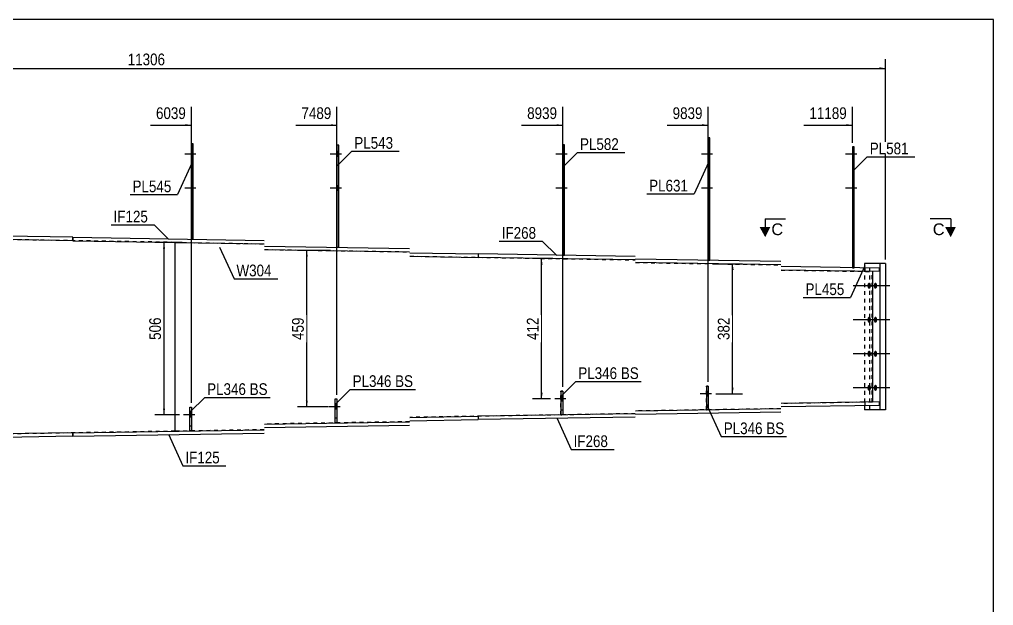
# Model space of a CAD drawing. Header units: millimetres. Extents: x -276 to 137, y -175 to 112.
# Drawn here: x -101.4 to 136.9, y -31.1 to 112.4 of the extents above; entities that cross this region are included whole.
import ezdxf

# ---------------------------------------------------------------- set-up
doc = ezdxf.new("R2010")
doc.units = ezdxf.units.MM
doc.linetypes.add('DXK_LINE_DOT1', pattern=[1.8814, 0.9407, -0.9407])
doc.linetypes.add('DXK_LINE_DOT2', pattern=[3.9198, 1.9599, -1.9599])
doc.styles.add('Arial', font='ARIAL.TTF', dxfattribs={"height": 0.2})
doc.styles.add('Arial Narrow', font='ARIALN.TTF', dxfattribs={"height": 0.2})

# ---------------------------------------------------------------- blocks, each defined once
blk = doc.blocks.new('Unknown-622170523-1210')
at = {"color": 5, "linetype": 'Continuous'}
for p, q in [((136.94, 112.43), (-273.06, 112.43)), ((136.94, -174.57), (136.94, 112.43))]:
    blk.add_line(p, q, dxfattribs=at)
blk = doc.blocks.new('Part-622170523-9415 - 1453')
at = {"color": 2, "linetype": 'Continuous'}
for p, q in [((-5.88, 15), (10.79, 15.28)), ((-5.88, 14.17), (10.8, 14.44)), ((10.79, 15.28), (10.8, 14.44)), ((-88.38, 11.2), (-41.58, 11.97)), ((-41.48, 13.36), (-5.98, 13.93)), ((-41.48, 12.52), (-5.98, 13.1)), ((-88.38, 11.2), (-88.37, 10.37)), ((-88.37, 10.37), (-41.58, 11.13))]:
    blk.add_line(p, q, dxfattribs=at)
blk = doc.blocks.new('Part-622170523-15029 - 1453')
at = {"color": 7, "linetype": 'DXK_LINE_DOT1'}
for p, q in [((-24.15, 13.67), (-24.15, 19.5)), ((-24.15, 19.5), (-23.73, 19.5)), ((-23.73, 19.5), (-23.73, 13.67)), ((-24.15, 14.92), (-23.73, 14.92)), ((-23.73, 13.67), (-24.15, 13.67))]:
    blk.add_line(p, q, dxfattribs=at)
blk = doc.blocks.new('Part-622170523-9414 - 1453')
at = {"color": 2, "linetype": 'Continuous'}
for p, q in [((-105.15, 10), (-140.65, 9.42)), ((-88.38, 11.2), (-105.05, 10.93)), ((-88.37, 10.37), (-105.05, 10.1)), ((-88.37, 10.37), (-88.38, 11.2)), ((-140.75, 8.03), (-176.25, 7.45)), ((-140.75, 7.2), (-176.25, 6.62)), ((-105.15, 9.16), (-140.65, 8.59)), ((-176.35, 6.06), (-211.85, 5.48)), ((-176.35, 5.23), (-211.85, 4.65)), ((-211.95, 4.09), (-249.58, 3.48)), ((-249.58, 3.48), (-249.57, 2.65)), ((-211.95, 3.26), (-249.57, 2.65))]:
    blk.add_line(p, q, dxfattribs=at)
blk = doc.blocks.new('Part-622170523-15023 - 1453')
at = {"color": 7, "linetype": 'DXK_LINE_DOT1'}
for p, q in [((31.09, 15.61), (31.09, 21.44)), ((31.09, 21.44), (31.51, 21.44)), ((31.51, 21.44), (31.51, 15.61)), ((31.09, 16.86), (31.51, 16.86)), ((31.51, 15.61), (31.09, 15.61))]:
    blk.add_line(p, q, dxfattribs=at)
blk = doc.blocks.new('Part-622170523-9413 - 1453')
at = {"color": 2, "linetype": 'Continuous'}
for p, q in [((-63.38, 57.85), (-63.38, 11.61)), ((107.32, 50.71), (107.32, 18.75))]:
    blk.add_line(p, q, dxfattribs=at)
at = {"color": 7, "linetype": 'DXK_LINE_DOT1'}
for p, q in [((-63.38, 57.85), (-41.58, 57.49)), ((-41.48, 56.1), (-5.98, 55.53)), ((-5.88, 54.46), (49.26, 53.56)), ((49.36, 52.91), (84.86, 52.34)), ((84.96, 51.08), (107.25, 50.71)), ((107.25, 18.75), (107.25, 50.71)), ((107.25, 50.71), (107.32, 50.71)), ((84.86, 17.12), (49.36, 16.55)), ((107.25, 18.75), (84.96, 18.38)), ((107.32, 18.75), (107.25, 18.75)), ((49.26, 15.9), (-5.88, 15)), ((-41.58, 11.97), (-63.38, 11.61)), ((-5.98, 13.93), (-41.48, 13.36))]:
    blk.add_line(p, q, dxfattribs=at)
blk = doc.blocks.new('Part-622170523-15060 - 1453')
at = {"color": 7, "linetype": 'DXK_LINE_DOT1'}
for p, q in [((-59.75, 11.7), (-59.75, 17.53)), ((-59.75, 17.53), (-59.33, 17.53)), ((-59.33, 17.53), (-59.33, 11.7)), ((-59.75, 12.95), (-59.33, 12.95)), ((-59.33, 11.7), (-59.75, 11.7))]:
    blk.add_line(p, q, dxfattribs=at)
blk = doc.blocks.new('Part-622170523-9418 - 1453')
at = {"color": 2, "linetype": 'Continuous'}
for p, q in [((84.86, 17.12), (49.36, 16.55)), ((109.05, 18.78), (84.96, 18.38)), ((109.05, 17.94), (84.96, 17.55)), ((109.05, 17.94), (109.05, 18.78)), ((49.26, 15.9), (10.79, 15.28)), ((10.79, 15.28), (10.8, 14.44)), ((49.26, 15.07), (10.8, 14.44)), ((84.86, 16.29), (49.36, 15.71))]:
    blk.add_line(p, q, dxfattribs=at)
at = {"color": 7, "linetype": 'DXK_LINE_DOT1'}
blk.add_line((105.52, 17.88), (105.52, 18.72), dxfattribs=at)
blk = doc.blocks.new('Part-622170523-15059 - 1453')
at = {"color": 2, "linetype": 'Continuous'}
for p, q in [((-58.91, 81.96), (-59.33, 81.96)), ((-59.33, 81.96), (-59.33, 58.62)), ((-58.91, 58.62), (-58.91, 81.96)), ((-59.33, 58.62), (-58.91, 58.62))]:
    blk.add_line(p, q, dxfattribs=at)
blk = doc.blocks.new('Part-622170523-9482 - 1453')
at = {"color": 7, "linetype": 'DXK_LINE_DOT1'}
for p, q in [((-211.95, 65.37), (-249.58, 65.98)), ((-249.58, 65.98), (-249.58, 3.48)), ((-176.35, 63.4), (-211.85, 63.98)), ((-140.75, 61.43), (-176.25, 62.01)), ((-105.15, 59.46), (-140.65, 60.04)), ((-63.38, 57.85), (-105.05, 58.53)), ((-105.15, 10), (-140.65, 9.42)), ((-63.38, 11.61), (-105.05, 10.93)), ((-140.75, 8.03), (-176.25, 7.45)), ((-176.35, 6.06), (-211.85, 5.48)), ((-211.95, 4.09), (-249.58, 3.48))]:
    blk.add_line(p, q, dxfattribs=at)
at = {"color": 2, "linetype": 'Continuous'}
blk.add_line((-63.38, 57.85), (-63.38, 11.61), dxfattribs=at)
blk = doc.blocks.new('Bolt-622170523-22265 - 1453')
at = {"color": 3, "linetype": 'DXK_LINE_DOT2'}
for p, q in [((67.9, 20.75), (65.15, 20.75)), ((67.11, 21.33), (66.69, 21.33)), ((67.11, 20.16), (66.69, 20.16))]:
    blk.add_line(p, q, dxfattribs=at)
blk = doc.blocks.new('Part-622170523-9461 - 1453')
at = {"color": 2, "linetype": 'Continuous'}
for p, q in [((102.83, 81.22), (102.41, 81.22)), ((102.41, 81.22), (102.41, 51.63)), ((102.83, 51.63), (102.83, 81.22)), ((102.41, 51.63), (102.83, 51.63))]:
    blk.add_line(p, q, dxfattribs=at)
blk = doc.blocks.new('Part-622170523-9468 - 1453')
at = {"color": 2, "linetype": 'Continuous'}
for p, q in [((31.92, 81.77), (31.51, 81.77)), ((31.51, 81.77), (31.51, 54.69)), ((31.92, 54.69), (31.92, 81.77)), ((31.51, 54.69), (31.92, 54.69))]:
    blk.add_line(p, q, dxfattribs=at)
blk = doc.blocks.new('Part-622170523-9475 - 1453')
at = {"color": 2, "linetype": 'Continuous'}
for p, q in [((-23.31, 81.66), (-23.73, 81.66)), ((-23.73, 81.66), (-23.73, 56.66)), ((-23.31, 56.66), (-23.31, 81.66)), ((-23.73, 56.66), (-23.31, 56.66))]:
    blk.add_line(p, q, dxfattribs=at)
blk = doc.blocks.new('Part-622170523-15032 - 1453')
at = {"color": 2, "linetype": 'Continuous'}
for p, q in [((-24.15, 13.67), (-24.15, 19.5)), ((-24.15, 19.5), (-23.73, 19.5)), ((-23.73, 19.5), (-23.73, 13.67)), ((-23.73, 13.67), (-24.15, 13.67))]:
    blk.add_line(p, q, dxfattribs=at)
blk = doc.blocks.new('Bolt-622170523-9524 - 1453')
at = {"linetype": 'Continuous'}
for points in [[(102.83, 78.9), (102.83, 80.06), (102.41, 80.06), (102.41, 78.9)], [(102.83, 78.9), (102.83, 80.06), (102.41, 80.06), (102.41, 78.9)], [(102.83, 70.56), (102.83, 71.73), (102.41, 71.73), (102.41, 70.56)], [(102.83, 70.56), (102.83, 71.73), (102.41, 71.73), (102.41, 70.56)]]:
    blk.add_hatch(color=3, dxfattribs=at).paths.add_polyline_path(points)
at = {"color": 3, "linetype": 'Continuous'}
for p, q in [((103.5, 79.48), (100.75, 79.48)), ((103.5, 79.48), (100.75, 79.48)), ((102.83, 80.06), (102.41, 80.06)), ((102.83, 80.06), (102.41, 80.06)), ((102.83, 78.9), (102.41, 78.9)), ((102.83, 78.9), (102.41, 78.9)), ((102.83, 71.73), (102.41, 71.73)), ((102.83, 71.73), (102.41, 71.73)), ((103.5, 71.15), (100.75, 71.15)), ((103.5, 71.15), (100.75, 71.15)), ((102.83, 70.56), (102.41, 70.56)), ((102.83, 70.56), (102.41, 70.56))]:
    blk.add_line(p, q, dxfattribs=at)
blk = doc.blocks.new('Bolt-622170523-15068 - 1453')
at = {"linetype": 'Continuous'}
for points in [[(-23.31, 78.9), (-23.31, 80.06), (-23.73, 80.06), (-23.73, 78.9)], [(-23.31, 78.9), (-23.31, 80.06), (-23.73, 80.06), (-23.73, 78.9)], [(-23.31, 70.56), (-23.31, 71.73), (-23.73, 71.73), (-23.73, 70.56)], [(-23.31, 70.56), (-23.31, 71.73), (-23.73, 71.73), (-23.73, 70.56)]]:
    blk.add_hatch(color=3, dxfattribs=at).paths.add_polyline_path(points)
at = {"color": 3, "linetype": 'Continuous'}
for p, q in [((-22.65, 79.48), (-25.4, 79.48)), ((-22.65, 79.48), (-25.4, 79.48)), ((-23.31, 80.06), (-23.73, 80.06)), ((-23.31, 80.06), (-23.73, 80.06)), ((-23.31, 78.9), (-23.73, 78.9)), ((-23.31, 78.9), (-23.73, 78.9)), ((-23.31, 71.73), (-23.73, 71.73)), ((-23.31, 71.73), (-23.73, 71.73)), ((-22.65, 71.15), (-25.4, 71.15)), ((-22.65, 71.15), (-25.4, 71.15)), ((-23.31, 70.56), (-23.73, 70.56)), ((-23.31, 70.56), (-23.73, 70.56))]:
    blk.add_line(p, q, dxfattribs=at)
blk = doc.blocks.new('Bolt-622170523-15075 - 1453')
at = {"color": 3, "linetype": 'DXK_LINE_DOT2'}
for p, q in [((32.3, 19.53), (29.55, 19.53)), ((31.51, 20.11), (31.09, 20.11)), ((31.51, 18.94), (31.09, 18.94))]:
    blk.add_line(p, q, dxfattribs=at)
blk = doc.blocks.new('Bolt-622170523-15078 - 1453')
at = {"linetype": 'Continuous'}
blk.add_hatch(color=3, dxfattribs=at).paths.add_polyline_path([(31.51, 18.94), (31.51, 20.11), (31.09, 20.11), (31.09, 18.94)])
at = {"color": 3, "linetype": 'Continuous'}
for p, q in [((32.3, 19.53), (29.55, 19.53)), ((31.51, 20.11), (31.09, 20.11)), ((31.51, 18.94), (31.09, 18.94))]:
    blk.add_line(p, q, dxfattribs=at)
blk = doc.blocks.new('Part-622170523-15014 - 1453')
at = {"color": 2, "linetype": 'Continuous'}
for p, q in [((-249.57, 66.81), (-249.58, 65.98)), ((-211.95, 66.2), (-249.57, 66.81)), ((-211.95, 65.37), (-249.58, 65.98)), ((-176.35, 64.23), (-211.85, 64.81)), ((-176.35, 63.4), (-211.85, 63.98)), ((-140.75, 62.26), (-176.25, 62.84)), ((-140.75, 61.43), (-176.25, 62.01)), ((-105.15, 60.3), (-140.65, 60.87)), ((-105.15, 59.46), (-140.65, 60.04)), ((-88.37, 59.09), (-105.05, 59.36)), ((-88.38, 58.26), (-105.05, 58.53)), ((-88.38, 58.26), (-88.37, 59.09))]:
    blk.add_line(p, q, dxfattribs=at)
blk = doc.blocks.new('Part-622170523-15015 - 1453')
at = {"color": 2, "linetype": 'Continuous'}
for p, q in [((-88.37, 59.09), (-88.38, 58.26)), ((-88.38, 58.26), (-41.58, 57.49)), ((-88.37, 59.09), (-41.58, 58.33)), ((-41.48, 56.94), (-5.98, 56.36)), ((-41.48, 56.1), (-5.98, 55.53)), ((-5.88, 55.29), (10.8, 55.02)), ((10.8, 55.02), (10.79, 54.18)), ((-5.88, 54.46), (10.79, 54.18))]:
    blk.add_line(p, q, dxfattribs=at)
blk = doc.blocks.new('Part-622170523-15016 - 1453')
at = {"color": 2, "linetype": 'Continuous'}
for p, q in [((10.8, 55.02), (10.79, 54.18)), ((49.26, 54.39), (10.8, 55.02)), ((49.26, 53.56), (10.79, 54.18)), ((84.86, 53.17), (49.36, 53.75)), ((84.86, 52.34), (49.36, 52.91)), ((109.05, 51.52), (84.96, 51.91)), ((109.05, 50.68), (84.96, 51.08)), ((109.05, 50.68), (109.05, 51.52))]:
    blk.add_line(p, q, dxfattribs=at)
at = {"color": 7, "linetype": 'DXK_LINE_DOT1'}
blk.add_line((105.52, 50.74), (105.52, 51.57), dxfattribs=at)
blk = doc.blocks.new('Part-622170523-15026 - 1453')
at = {"color": 2, "linetype": 'Continuous'}
for p, q in [((31.09, 21.44), (31.09, 15.61)), ((31.51, 21.44), (31.09, 21.44)), ((31.51, 21.44), (31.51, 15.61)), ((31.09, 15.61), (31.29, 15.61))]:
    blk.add_line(p, q, dxfattribs=at)
at = {"color": 7, "linetype": 'DXK_LINE_DOT1'}
blk.add_line((31.51, 15.61), (31.51, 15.61), dxfattribs=at)
blk = doc.blocks.new('Bolt-622170523-15112 - 1453')
at = {"color": 3, "linetype": 'DXK_LINE_DOT2'}
for p, q in [((-58.54, 15.61), (-61.29, 15.61)), ((-59.33, 16.2), (-59.75, 16.2)), ((-59.33, 15.03), (-59.75, 15.03))]:
    blk.add_line(p, q, dxfattribs=at)
blk = doc.blocks.new('Part-622170523-15063 - 1453')
at = {"color": 2, "linetype": 'Continuous'}
for p, q in [((-59.75, 11.7), (-59.75, 17.53)), ((-59.75, 17.53), (-59.33, 17.53)), ((-59.33, 17.53), (-59.33, 11.7)), ((-59.33, 11.7), (-59.75, 11.7))]:
    blk.add_line(p, q, dxfattribs=at)
blk = doc.blocks.new('Bolt-622170523-15081 - 1453')
at = {"color": 3, "linetype": 'DXK_LINE_DOT2'}
for p, q in [((-22.94, 17.58), (-25.69, 17.58)), ((-23.73, 18.17), (-24.15, 18.17)), ((-23.73, 17), (-24.15, 17))]:
    blk.add_line(p, q, dxfattribs=at)
blk = doc.blocks.new('Bolt-622170523-15084 - 1453')
at = {"linetype": 'Continuous'}
blk.add_hatch(color=3, dxfattribs=at).paths.add_polyline_path([(-23.73, 17), (-23.73, 18.17), (-24.15, 18.17), (-24.15, 17)])
at = {"color": 3, "linetype": 'Continuous'}
for p, q in [((-22.94, 17.58), (-25.69, 17.58)), ((-23.73, 18.17), (-24.15, 18.17)), ((-23.73, 17), (-24.15, 17))]:
    blk.add_line(p, q, dxfattribs=at)
blk = doc.blocks.new('Bolt-622170523-15115 - 1453')
at = {"linetype": 'Continuous'}
blk.add_hatch(color=3, dxfattribs=at).paths.add_polyline_path([(-59.33, 15.03), (-59.33, 16.2), (-59.75, 16.2), (-59.75, 15.03)])
at = {"color": 3, "linetype": 'Continuous'}
for p, q in [((-58.54, 15.61), (-61.29, 15.61)), ((-59.33, 16.2), (-59.75, 16.2)), ((-59.33, 15.03), (-59.75, 15.03))]:
    blk.add_line(p, q, dxfattribs=at)
blk = doc.blocks.new('Part-622170523-17825 - 1453')
at = {"color": 2, "linetype": 'Continuous'}
for p, q in [((110.52, 52.65), (105.36, 52.65)), ((105.36, 52.65), (105.36, 51.58)), ((109.21, 16.81), (109.21, 52.65)), ((110.52, 52.65), (110.52, 16.81)), ((105.36, 17.88), (105.36, 16.81)), ((110.52, 16.81), (105.36, 16.81))]:
    blk.add_line(p, q, dxfattribs=at)
at = {"color": 7, "linetype": 'DXK_LINE_DOT1'}
for p, q in [((106.67, 16.81), (106.67, 52.65)), ((105.36, 51.58), (105.36, 17.88))]:
    blk.add_line(p, q, dxfattribs=at)
blk = doc.blocks.new('Bolt-622170523-17826 - 1453')
at = {"linetype": 'Continuous'}
for points in [[(31.92, 78.9), (31.92, 80.06), (31.51, 80.06), (31.51, 78.9)], [(31.92, 78.9), (31.92, 80.06), (31.51, 80.06), (31.51, 78.9)], [(31.92, 70.56), (31.92, 71.73), (31.51, 71.73), (31.51, 70.56)], [(31.92, 70.56), (31.92, 71.73), (31.51, 71.73), (31.51, 70.56)]]:
    blk.add_hatch(color=3, dxfattribs=at).paths.add_polyline_path(points)
at = {"color": 3, "linetype": 'Continuous'}
for p, q in [((32.59, 79.48), (29.84, 79.48)), ((32.59, 79.48), (29.84, 79.48)), ((31.92, 80.06), (31.51, 80.06)), ((31.92, 80.06), (31.51, 80.06)), ((31.92, 78.9), (31.51, 78.9)), ((31.92, 78.9), (31.51, 78.9)), ((31.92, 71.73), (31.51, 71.73)), ((31.92, 71.73), (31.51, 71.73)), ((32.59, 71.15), (29.84, 71.15)), ((32.59, 71.15), (29.84, 71.15)), ((31.92, 70.56), (31.51, 70.56)), ((31.92, 70.56), (31.51, 70.56))]:
    blk.add_line(p, q, dxfattribs=at)
blk = doc.blocks.new('Bolt-622170523-17827 - 1453')
at = {"linetype": 'Continuous'}
for points in [[(-58.91, 78.9), (-58.91, 80.06), (-59.33, 80.06), (-59.33, 78.9)], [(-58.91, 78.9), (-58.91, 80.06), (-59.33, 80.06), (-59.33, 78.9)], [(-58.91, 70.56), (-58.91, 71.73), (-59.33, 71.73), (-59.33, 70.56)], [(-58.91, 70.56), (-58.91, 71.73), (-59.33, 71.73), (-59.33, 70.56)]]:
    blk.add_hatch(color=3, dxfattribs=at).paths.add_polyline_path(points)
at = {"color": 3, "linetype": 'Continuous'}
for p, q in [((-58.25, 79.48), (-61, 79.48)), ((-58.25, 79.48), (-61, 79.48)), ((-58.91, 80.06), (-59.33, 80.06)), ((-58.91, 80.06), (-59.33, 80.06)), ((-58.91, 78.9), (-59.33, 78.9)), ((-58.91, 78.9), (-59.33, 78.9)), ((-58.91, 71.73), (-59.33, 71.73)), ((-58.91, 71.73), (-59.33, 71.73)), ((-58.25, 71.15), (-61, 71.15)), ((-58.25, 71.15), (-61, 71.15)), ((-58.91, 70.56), (-59.33, 70.56)), ((-58.91, 70.56), (-59.33, 70.56))]:
    blk.add_line(p, q, dxfattribs=at)
blk = doc.blocks.new('Bolt-622170523-17828 - 1453')
at = {"linetype": 'Continuous'}
for points in [[(106.95, 47.23), (106.94, 47.07), (106.91, 46.92), (106.87, 46.79), (106.81, 46.67), (106.73, 46.58), (106.65, 46.52), (106.56, 46.48), (106.47, 46.48), (106.38, 46.52), (106.3, 46.58), (106.22, 46.67), (106.16, 46.79), (106.12, 46.92), (106.09, 47.07), (106.08, 47.23), (106.09, 47.39), (106.12, 47.53), (106.16, 47.67), (106.22, 47.79), (106.3, 47.88), (106.38, 47.94), (106.47, 47.98), (106.56, 47.98), (106.65, 47.94), (106.73, 47.88), (106.81, 47.79), (106.87, 47.67), (106.91, 47.53), (106.94, 47.39)], [(108.47, 47.23), (108.46, 47.07), (108.43, 46.92), (108.39, 46.79), (108.33, 46.67), (108.26, 46.58), (108.18, 46.52), (108.1, 46.48), (108.01, 46.48), (107.93, 46.52), (107.85, 46.58), (107.78, 46.67), (107.72, 46.79), (107.67, 46.92), (107.65, 47.07), (107.64, 47.23), (107.65, 47.39), (107.67, 47.53), (107.72, 47.67), (107.78, 47.79), (107.85, 47.88), (107.93, 47.94), (108.01, 47.98), (108.1, 47.98), (108.18, 47.94), (108.26, 47.88), (108.33, 47.79), (108.39, 47.67), (108.43, 47.53), (108.46, 47.39)], [(106.95, 38.9), (106.94, 38.74), (106.91, 38.59), (106.87, 38.46), (106.81, 38.34), (106.73, 38.25), (106.65, 38.18), (106.56, 38.15), (106.47, 38.15), (106.38, 38.18), (106.3, 38.25), (106.22, 38.34), (106.16, 38.46), (106.12, 38.59), (106.09, 38.74), (106.08, 38.9), (106.09, 39.05), (106.12, 39.2), (106.16, 39.34), (106.22, 39.45), (106.3, 39.55), (106.38, 39.61), (106.47, 39.64), (106.56, 39.64), (106.65, 39.61), (106.73, 39.55), (106.81, 39.45), (106.87, 39.34), (106.91, 39.2), (106.94, 39.05)], [(108.47, 38.9), (108.46, 38.74), (108.43, 38.59), (108.39, 38.46), (108.33, 38.34), (108.26, 38.25), (108.18, 38.18), (108.1, 38.15), (108.01, 38.15), (107.93, 38.18), (107.85, 38.25), (107.78, 38.34), (107.72, 38.46), (107.67, 38.59), (107.65, 38.74), (107.64, 38.9), (107.65, 39.05), (107.67, 39.2), (107.72, 39.34), (107.78, 39.45), (107.85, 39.55), (107.93, 39.61), (108.01, 39.64), (108.1, 39.64), (108.18, 39.61), (108.26, 39.55), (108.33, 39.45), (108.39, 39.34), (108.43, 39.2), (108.46, 39.05)], [(106.95, 30.56), (106.94, 30.41), (106.91, 30.26), (106.87, 30.12), (106.81, 30.01), (106.73, 29.91), (106.65, 29.85), (106.56, 29.82), (106.47, 29.82), (106.38, 29.85), (106.3, 29.91), (106.22, 30.01), (106.16, 30.12), (106.12, 30.26), (106.09, 30.41), (106.08, 30.56), (106.09, 30.72), (106.12, 30.87), (106.16, 31), (106.22, 31.12), (106.3, 31.21), (106.38, 31.28), (106.47, 31.31), (106.56, 31.31), (106.65, 31.28), (106.73, 31.21), (106.81, 31.12), (106.87, 31), (106.91, 30.87), (106.94, 30.72)], [(108.47, 30.56), (108.46, 30.41), (108.43, 30.26), (108.39, 30.12), (108.33, 30.01), (108.26, 29.91), (108.18, 29.85), (108.1, 29.82), (108.01, 29.82), (107.93, 29.85), (107.85, 29.91), (107.78, 30.01), (107.72, 30.12), (107.67, 30.26), (107.65, 30.41), (107.64, 30.56), (107.65, 30.72), (107.67, 30.87), (107.72, 31), (107.78, 31.12), (107.85, 31.21), (107.93, 31.28), (108.01, 31.31), (108.1, 31.31), (108.18, 31.28), (108.26, 31.21), (108.33, 31.12), (108.39, 31), (108.43, 30.87), (108.46, 30.72)], [(106.95, 22.23), (106.94, 22.07), (106.91, 21.92), (106.87, 21.79), (106.81, 21.67), (106.73, 21.58), (106.65, 21.52), (106.56, 21.48), (106.47, 21.48), (106.38, 21.52), (106.3, 21.58), (106.22, 21.67), (106.16, 21.79), (106.12, 21.92), (106.09, 22.07), (106.08, 22.23), (106.09, 22.39), (106.12, 22.53), (106.16, 22.67), (106.22, 22.79), (106.3, 22.88), (106.38, 22.94), (106.47, 22.98), (106.56, 22.98), (106.65, 22.94), (106.73, 22.88), (106.81, 22.79), (106.87, 22.67), (106.91, 22.53), (106.94, 22.39)], [(108.47, 22.23), (108.46, 22.07), (108.43, 21.92), (108.39, 21.79), (108.33, 21.67), (108.26, 21.58), (108.18, 21.52), (108.1, 21.48), (108.01, 21.48), (107.93, 21.52), (107.85, 21.58), (107.78, 21.67), (107.72, 21.79), (107.67, 21.92), (107.65, 22.07), (107.64, 22.23), (107.65, 22.39), (107.67, 22.53), (107.72, 22.67), (107.78, 22.79), (107.85, 22.88), (107.93, 22.94), (108.01, 22.98), (108.1, 22.98), (108.18, 22.94), (108.26, 22.88), (108.33, 22.79), (108.39, 22.67), (108.43, 22.53), (108.46, 22.39)]]:
    blk.add_hatch(color=3, dxfattribs=at).paths.add_polyline_path(points)
at = {"color": 3, "linetype": 'Continuous'}
for p, q in [((110.02, 47.23), (102.58, 47.23)), ((111.55, 47.23), (104.12, 47.23)), ((110.02, 38.9), (102.58, 38.9)), ((111.55, 38.9), (104.12, 38.9)), ((110.02, 30.56), (102.58, 30.56)), ((111.55, 30.56), (104.12, 30.56)), ((110.02, 22.23), (102.58, 22.23)), ((111.55, 22.23), (104.12, 22.23))]:
    blk.add_line(p, q, dxfattribs=at)
blk = doc.blocks.new('Part-622170523-22257 - 1453')
at = {"color": 2, "linetype": 'Continuous'}
for p, q in [((67.52, 83.47), (67.11, 83.47)), ((67.11, 83.47), (67.11, 53.47)), ((67.52, 53.47), (67.52, 83.47)), ((67.11, 53.47), (67.52, 53.47))]:
    blk.add_line(p, q, dxfattribs=at)
blk = doc.blocks.new('Part-622170523-22258 - 1453')
at = {"color": 7, "linetype": 'DXK_LINE_DOT1'}
for p, q in [((66.69, 16.83), (66.69, 22.66)), ((66.69, 22.66), (67.11, 22.66)), ((67.11, 22.66), (67.11, 16.83)), ((66.69, 18.08), (67.11, 18.08)), ((67.11, 16.83), (66.69, 16.83))]:
    blk.add_line(p, q, dxfattribs=at)
blk = doc.blocks.new('Part-622170523-22261 - 1453')
at = {"color": 2, "linetype": 'Continuous'}
for p, q in [((66.69, 22.66), (66.69, 16.83)), ((67.11, 22.66), (66.69, 22.66)), ((67.11, 22.66), (67.11, 16.83)), ((66.69, 16.83), (66.89, 16.83))]:
    blk.add_line(p, q, dxfattribs=at)
at = {"color": 7, "linetype": 'DXK_LINE_DOT1'}
blk.add_line((67.11, 16.83), (67.11, 16.83), dxfattribs=at)
blk = doc.blocks.new('Bolt-622170523-22264 - 1453')
at = {"linetype": 'Continuous'}
for points in [[(67.52, 78.9), (67.52, 80.06), (67.11, 80.06), (67.11, 78.9)], [(67.52, 78.9), (67.52, 80.06), (67.11, 80.06), (67.11, 78.9)], [(67.52, 70.56), (67.52, 71.73), (67.11, 71.73), (67.11, 70.56)], [(67.52, 70.56), (67.52, 71.73), (67.11, 71.73), (67.11, 70.56)]]:
    blk.add_hatch(color=3, dxfattribs=at).paths.add_polyline_path(points)
at = {"color": 3, "linetype": 'Continuous'}
for p, q in [((68.19, 79.48), (65.44, 79.48)), ((68.19, 79.48), (65.44, 79.48)), ((67.52, 80.06), (67.11, 80.06)), ((67.52, 80.06), (67.11, 80.06)), ((67.52, 78.9), (67.11, 78.9)), ((67.52, 78.9), (67.11, 78.9)), ((67.52, 71.73), (67.11, 71.73)), ((67.52, 71.73), (67.11, 71.73)), ((68.19, 71.15), (65.44, 71.15)), ((68.19, 71.15), (65.44, 71.15)), ((67.52, 70.56), (67.11, 70.56)), ((67.52, 70.56), (67.11, 70.56))]:
    blk.add_line(p, q, dxfattribs=at)
blk = doc.blocks.new('Bolt-622170523-22268 - 1453')
at = {"linetype": 'Continuous'}
blk.add_hatch(color=3, dxfattribs=at).paths.add_polyline_path([(67.11, 20.16), (67.11, 21.33), (66.69, 21.33), (66.69, 20.16)])
at = {"color": 3, "linetype": 'Continuous'}
for p, q in [((67.9, 20.75), (65.15, 20.75)), ((67.11, 21.33), (66.69, 21.33)), ((67.11, 20.16), (66.69, 20.16))]:
    blk.add_line(p, q, dxfattribs=at)
blk = doc.blocks.new('StraightDimension-622170523-20334 - 1453')
at = {"linetype": 'Continuous'}
for points in [[(-66.31, 56.3), (-66.06, 57.8), (-65.81, 56.3)], [(-65.81, 17.11), (-66.06, 15.61), (-66.31, 17.11)]]:
    blk.add_hatch(color=7, dxfattribs=at).paths.add_polyline_path(points)
at = {"color": 7, "linetype": 'Continuous'}
for p, q in [((-61.6, 57.8), (-68.31, 57.8)), ((-66.06, 15.61), (-66.06, 57.8)), ((-62.29, 15.61), (-68.31, 15.61))]:
    blk.add_line(p, q, dxfattribs=at)
at = {"color": 0}
blk.add_wipeout([(-66.21, 40.05), (-70.41, 40.05), (-70.41, 33.37), (-66.21, 33.37)], dxfattribs=at)
at = {"color": 3, "style": 'Arial Narrow'}
blk.add_text('506', height=2.863, rotation=90.0002, dxfattribs=at).set_placement((-66.81, 33.97))
blk = doc.blocks.new('StraightDimension-622170523-20336 - 1453')
at = {"linetype": 'Continuous'}
for points in [[(-31.36, 54.32), (-31.11, 55.82), (-30.86, 54.32)], [(-30.86, 19.08), (-31.11, 17.58), (-31.36, 19.08)]]:
    blk.add_hatch(color=7, dxfattribs=at).paths.add_polyline_path(points)
at = {"color": 7, "linetype": 'Continuous'}
for p, q in [((-25.29, 55.82), (-33.36, 55.82)), ((-31.11, 17.58), (-31.11, 55.82)), ((-25.92, 17.58), (-33.36, 17.58))]:
    blk.add_line(p, q, dxfattribs=at)
at = {"color": 0}
blk.add_wipeout([(-31.26, 40.05), (-35.46, 40.05), (-35.46, 33.36), (-31.26, 33.36)], dxfattribs=at)
at = {"color": 3, "style": 'Arial Narrow'}
blk.add_text('459', height=2.863, rotation=90.0002, dxfattribs=at).set_placement((-31.86, 33.96))
blk = doc.blocks.new('StraightDimension-622170523-20346 - 1453')
at = {"linetype": 'Continuous'}
for points in [[(26.1, 52.37), (26.35, 53.87), (26.6, 52.37)], [(26.6, 21.03), (26.35, 19.53), (26.1, 21.03)]]:
    blk.add_hatch(color=7, dxfattribs=at).paths.add_polyline_path(points)
at = {"color": 7, "linetype": 'Continuous'}
for p, q in [((29.11, 53.87), (24.1, 53.87)), ((26.35, 19.53), (26.35, 53.87)), ((28.55, 19.53), (24.1, 19.53))]:
    blk.add_line(p, q, dxfattribs=at)
at = {"color": 0}
blk.add_wipeout([(26.2, 40.04), (22, 40.04), (22, 33.36), (26.2, 33.36)], dxfattribs=at)
at = {"color": 3, "style": 'Arial Narrow'}
blk.add_text('412', height=2.863, rotation=90.0002, dxfattribs=at).set_placement((25.6, 33.96))
blk = doc.blocks.new('StraightDimension-622170523-23485 - 1453')
at = {"linetype": 'Continuous'}
for points in [[(72.84, 51.12), (73.09, 52.62), (73.34, 51.12)], [(73.34, 22.25), (73.09, 20.75), (72.84, 22.25)]]:
    blk.add_hatch(color=7, dxfattribs=at).paths.add_polyline_path(points)
at = {"color": 7, "linetype": 'Continuous'}
for p, q in [((68.68, 52.62), (75.49, 52.62)), ((73.09, 20.75), (73.09, 52.62)), ((69, 20.75), (75.49, 20.75))]:
    blk.add_line(p, q, dxfattribs=at)
at = {"color": 0}
blk.add_wipeout([(72.94, 40.02), (68.74, 40.02), (68.74, 33.34), (72.94, 33.34)], dxfattribs=at)
at = {"color": 3, "style": 'Arial Narrow'}
blk.add_text('382', height=2.863, rotation=90.0002, dxfattribs=at).set_placement((72.34, 33.94))
blk = doc.blocks.new('StraightDimension-622170523-23497 - 1453')
at = {"linetype": 'Continuous'}
blk.add_hatch(color=7, dxfattribs=at).paths.add_polyline_path([(100.91, 86.8), (102.41, 86.55), (100.91, 86.3)])
at = {"color": 7, "linetype": 'Continuous'}
for p, q in [((102.41, 82.22), (102.41, 91.05)), ((90.52, 86.55), (102.41, 86.55))]:
    blk.add_line(p, q, dxfattribs=at)
at = {"color": 0}
blk.add_wipeout([(101.64, 87.45), (101.64, 91.65), (91.3, 91.65), (91.3, 87.45)], dxfattribs=at)
at = {"color": 3, "style": 'Arial Narrow'}
blk.add_text('11189', height=2.863, dxfattribs=at).set_placement((91.9, 88.05))
blk = doc.blocks.new('StraightDimension-622170523-23498 - 1453')
at = {"linetype": 'Continuous'}
blk.add_hatch(color=7, dxfattribs=at).paths.add_polyline_path([(65.61, 86.8), (67.11, 86.55), (65.61, 86.3)])
at = {"color": 7, "linetype": 'Continuous'}
for p, q in [((67.11, 23.66), (67.11, 91.05)), ((57.04, 86.55), (67.11, 86.55))]:
    blk.add_line(p, q, dxfattribs=at)
at = {"color": 0}
blk.add_wipeout([(66.33, 87.45), (66.33, 91.65), (57.82, 91.65), (57.82, 87.45)], dxfattribs=at)
at = {"color": 3, "style": 'Arial Narrow'}
blk.add_text('9839', height=2.863, dxfattribs=at).set_placement((58.42, 88.05))
blk = doc.blocks.new('StraightDimension-622170523-23499 - 1453')
at = {"linetype": 'Continuous'}
blk.add_hatch(color=7, dxfattribs=at).paths.add_polyline_path([(30.01, 86.8), (31.51, 86.55), (30.01, 86.3)])
at = {"color": 7, "linetype": 'Continuous'}
for p, q in [((31.51, 22.44), (31.51, 91.05)), ((21.44, 86.55), (31.51, 86.55))]:
    blk.add_line(p, q, dxfattribs=at)
at = {"color": 0}
blk.add_wipeout([(30.73, 87.45), (30.73, 91.65), (22.22, 91.65), (22.22, 87.45)], dxfattribs=at)
at = {"color": 3, "style": 'Arial Narrow'}
blk.add_text('8939', height=2.863, dxfattribs=at).set_placement((22.82, 88.05))
blk = doc.blocks.new('StraightDimension-622170523-23500 - 1453')
at = {"linetype": 'Continuous'}
blk.add_hatch(color=7, dxfattribs=at).paths.add_polyline_path([(-25.23, 86.8), (-23.73, 86.55), (-25.23, 86.3)])
at = {"color": 7, "linetype": 'Continuous'}
for p, q in [((-23.73, 20.5), (-23.73, 91.05)), ((-33.79, 86.55), (-23.73, 86.55))]:
    blk.add_line(p, q, dxfattribs=at)
at = {"color": 0}
blk.add_wipeout([(-24.5, 87.45), (-24.5, 91.65), (-33.02, 91.65), (-33.02, 87.45)], dxfattribs=at)
at = {"color": 3, "style": 'Arial Narrow'}
blk.add_text('7489', height=2.863, dxfattribs=at).set_placement((-32.42, 88.05))
blk = doc.blocks.new('StraightDimension-622170523-23501 - 1453')
at = {"linetype": 'Continuous'}
blk.add_hatch(color=7, dxfattribs=at).paths.add_polyline_path([(-60.83, 86.8), (-59.33, 86.55), (-60.83, 86.3)])
at = {"color": 7, "linetype": 'Continuous'}
for p, q in [((-59.33, 18.53), (-59.33, 91.05)), ((-69.39, 86.55), (-59.33, 86.55))]:
    blk.add_line(p, q, dxfattribs=at)
at = {"color": 0}
blk.add_wipeout([(-60.1, 87.45), (-60.1, 91.65), (-68.62, 91.65), (-68.62, 87.45)], dxfattribs=at)
at = {"color": 3, "style": 'Arial Narrow'}
blk.add_text('6039', height=2.863, dxfattribs=at).set_placement((-68.02, 88.05))
blk = doc.blocks.new('StraightDimension-622170523-23732 - 1453')
at = {"linetype": 'Continuous'}
blk.add_hatch(color=7, dxfattribs=at).paths.add_polyline_path([(109.02, 100.71), (110.52, 100.46), (109.02, 100.21)])
at = {"color": 7, "linetype": 'Continuous'}
for p, q in [((110.52, 53.65), (110.52, 102.71)), ((-251.25, 100.46), (110.52, 100.46))]:
    blk.add_line(p, q, dxfattribs=at)
at = {"color": 0}
blk.add_wipeout([(-65.2, 100.61), (-65.2, 104.81), (-75.54, 104.81), (-75.54, 100.61)], dxfattribs=at)
at = {"color": 3, "style": 'Arial Narrow'}
blk.add_text('11306', height=2.863, dxfattribs=at).set_placement((-74.94, 101.21))
blk = doc.blocks.new('SectionMark-622170523-13025 - 1453')
at = {"color": 7, "linetype": 'Continuous'}
for p, q in [((81.07, 63.62), (81.07, 61.62)), ((126.47, 63.62), (126.47, 61.62))]:
    blk.add_line(p, q, dxfattribs=at)
at = {"color": 0, "linetype": 'Continuous'}
for points in [[(85.45, 59.62), (85.45, 62.62), (82.57, 62.62), (82.57, 59.62)], [(124.97, 59.62), (124.97, 62.62), (122.08, 62.62), (122.08, 59.62)]]:
    blk.add_wipeout(points, dxfattribs=at)
at = {"linetype": 'Continuous'}
for points in [[(82.32, 61.62), (81.07, 59.12), (79.69, 61.62)], [(127.72, 61.62), (126.47, 59.12), (125.1, 61.62)]]:
    blk.add_hatch(color=7, dxfattribs=at).paths.add_polyline_path(points)
at = {"color": 7, "linetype": 'Continuous'}
for p, q in [((81.07, 63.62), (86.07, 63.62)), ((126.47, 63.62), (121.47, 63.62))]:
    blk.add_line(p, q, dxfattribs=at)
at = {"color": 136, "linetype": 'Continuous', "style": 'Arial'}
for p in [(82.57, 59.62), (122.08, 59.62)]:
    blk.add_text('C', height=2.87, dxfattribs=at).set_placement(p)
blk = doc.blocks.new('MarkSet-622170523-21932 - 1453')
at = {"color": 0}
blk.add_wipeout([(-10.4, 22.44), (-10.4, 25.44), (-19.9, 25.44), (-19.9, 22.44)], dxfattribs=at)
blk.add_wipeout([(-10.4, 22.44), (-10.4, 25.44), (-19.9, 25.44), (-19.9, 22.44)], dxfattribs=at)
at = {"color": 7, "linetype": 'Continuous'}
blk.add_line((-24.04, 18.31), (-20.5, 21.84), dxfattribs=at)
at = {"color": 0}
blk.add_wipeout([(-5.12, 22.44), (-5.12, 25.44), (-9.5, 25.44), (-9.5, 22.44)], dxfattribs=at)
blk.add_wipeout([(-5.12, 22.44), (-5.12, 25.44), (-9.5, 25.44), (-9.5, 22.44)], dxfattribs=at)
at = {"color": 7, "linetype": 'Continuous'}
blk.add_line((-20.5, 21.84), (-4.52, 21.84), dxfattribs=at)
at = {"color": 3, "style": 'Arial Narrow'}
for s, p in [('PL346', (-19.9, 22.44)), ('BS', (-9.5, 22.44))]:
    blk.add_text(s, height=2.863, dxfattribs=at).set_placement(p)
blk = doc.blocks.new('MarkSet-622170523-21899 - 1453')
at = {"color": 0}
blk.add_wipeout([(44.84, 24.39), (44.84, 27.39), (35.33, 27.39), (35.33, 24.39)], dxfattribs=at)
blk.add_wipeout([(44.84, 24.39), (44.84, 27.39), (35.33, 27.39), (35.33, 24.39)], dxfattribs=at)
at = {"color": 7, "linetype": 'Continuous'}
blk.add_line((31.2, 20.25), (34.73, 23.79), dxfattribs=at)
at = {"color": 0}
blk.add_wipeout([(50.12, 24.39), (50.12, 27.39), (45.74, 27.39), (45.74, 24.39)], dxfattribs=at)
blk.add_wipeout([(50.12, 24.39), (50.12, 27.39), (45.74, 27.39), (45.74, 24.39)], dxfattribs=at)
at = {"color": 7, "linetype": 'Continuous'}
blk.add_line((34.73, 23.79), (50.72, 23.79), dxfattribs=at)
at = {"color": 3, "style": 'Arial Narrow'}
for s, p in [('PL346', (35.33, 24.39)), ('BS', (45.74, 24.39))]:
    blk.add_text(s, height=2.863, dxfattribs=at).set_placement(p)
blk = doc.blocks.new('MarkSet-622170523-21921 - 1453')
at = {"color": 0}
blk.add_wipeout([(-46, 20.48), (-46, 23.48), (-55.5, 23.48), (-55.5, 20.48)], dxfattribs=at)
blk.add_wipeout([(-46, 20.48), (-46, 23.48), (-55.5, 23.48), (-55.5, 20.48)], dxfattribs=at)
at = {"color": 7, "linetype": 'Continuous'}
blk.add_line((-59.64, 16.34), (-56.1, 19.88), dxfattribs=at)
at = {"color": 0}
blk.add_wipeout([(-40.72, 20.48), (-40.72, 23.48), (-45.1, 23.48), (-45.1, 20.48)], dxfattribs=at)
blk.add_wipeout([(-40.72, 20.48), (-40.72, 23.48), (-45.1, 23.48), (-45.1, 20.48)], dxfattribs=at)
at = {"color": 7, "linetype": 'Continuous'}
blk.add_line((-56.1, 19.88), (-40.12, 19.88), dxfattribs=at)
at = {"color": 3, "style": 'Arial Narrow'}
for s, p in [('PL346', (-55.5, 20.48)), ('BS', (-45.1, 20.48))]:
    blk.add_text(s, height=2.863, dxfattribs=at).set_placement(p)
blk = doc.blocks.new('Mark-622170523-21937 - 1453')
at = {"color": 0}
blk.add_wipeout([(-39.74, 49.53), (-39.74, 52.53), (-48.32, 52.53), (-48.32, 49.53)], dxfattribs=at)
blk.add_wipeout([(-39.74, 49.53), (-39.74, 52.53), (-48.32, 52.53), (-48.32, 49.53)], dxfattribs=at)
at = {"color": 7, "linetype": 'Continuous'}
for p, q in [((-52.46, 56.66), (-48.92, 48.93)), ((-48.92, 48.93), (-38.24, 48.93))]:
    blk.add_line(p, q, dxfattribs=at)
at = {"color": 3, "style": 'Arial Narrow'}
blk.add_text('W304', height=2.863, dxfattribs=at).set_placement((-48.32, 49.53))
blk = doc.blocks.new('Mark-622170523-21943 - 1453')
at = {"color": 0}
blk.add_wipeout([(-52.42, 3.73), (-52.42, 6.73), (-60.82, 6.73), (-60.82, 3.73)], dxfattribs=at)
blk.add_wipeout([(-52.42, 3.73), (-52.42, 6.73), (-60.82, 6.73), (-60.82, 3.73)], dxfattribs=at)
at = {"color": 7, "linetype": 'Continuous'}
for p, q in [((-64.96, 10.86), (-61.42, 3.13)), ((-61.42, 3.13), (-50.92, 3.13))]:
    blk.add_line(p, q, dxfattribs=at)
at = {"color": 3, "style": 'Arial Narrow'}
blk.add_text('IF125', height=2.863, dxfattribs=at).set_placement((-60.82, 3.73))
blk = doc.blocks.new('Mark-622170523-21946 - 1453')
at = {"color": 0}
blk.add_wipeout([(42.58, 7.73), (42.58, 10.73), (34.18, 10.73), (34.18, 7.73)], dxfattribs=at)
blk.add_wipeout([(42.58, 7.73), (42.58, 10.73), (34.18, 10.73), (34.18, 7.73)], dxfattribs=at)
at = {"color": 7, "linetype": 'Continuous'}
for p, q in [((30.04, 14.86), (33.58, 7.13)), ((33.58, 7.13), (44.08, 7.13))]:
    blk.add_line(p, q, dxfattribs=at)
at = {"color": 3, "style": 'Arial Narrow'}
blk.add_text('IF268', height=2.863, dxfattribs=at).set_placement((34.18, 7.73))
blk = doc.blocks.new('Mark-622170523-21970 - 1453')
at = {"color": 0}
blk.add_wipeout([(116.16, 79.41), (116.16, 82.41), (106.66, 82.41), (106.66, 79.41)], dxfattribs=at)
blk.add_wipeout([(116.16, 79.41), (116.16, 82.41), (106.66, 82.41), (106.66, 79.41)], dxfattribs=at)
at = {"color": 7, "linetype": 'Continuous'}
for p, q in [((102.52, 75.28), (106.06, 78.81)), ((106.06, 78.81), (117.66, 78.81))]:
    blk.add_line(p, q, dxfattribs=at)
at = {"color": 3, "style": 'Arial Narrow'}
blk.add_text('PL581', height=2.863, dxfattribs=at).set_placement((106.66, 79.41))
blk = doc.blocks.new('Mark-622170523-21973 - 1453')
at = {"color": 0}
blk.add_wipeout([(45.25, 80.47), (45.25, 83.47), (35.75, 83.47), (35.75, 80.47)], dxfattribs=at)
blk.add_wipeout([(45.25, 80.47), (45.25, 83.47), (35.75, 83.47), (35.75, 80.47)], dxfattribs=at)
at = {"color": 7, "linetype": 'Continuous'}
for p, q in [((31.61, 76.33), (35.15, 79.87)), ((35.15, 79.87), (46.75, 79.87))]:
    blk.add_line(p, q, dxfattribs=at)
at = {"color": 3, "style": 'Arial Narrow'}
blk.add_text('PL582', height=2.863, dxfattribs=at).set_placement((35.75, 80.47))
blk = doc.blocks.new('Mark-622170523-21976 - 1453')
at = {"color": 0}
blk.add_wipeout([(-9.98, 80.77), (-9.98, 83.77), (-19.49, 83.77), (-19.49, 80.77)], dxfattribs=at)
blk.add_wipeout([(-9.98, 80.77), (-9.98, 83.77), (-19.49, 83.77), (-19.49, 80.77)], dxfattribs=at)
at = {"color": 7, "linetype": 'Continuous'}
for p, q in [((-23.62, 76.63), (-20.09, 80.17)), ((-20.09, 80.17), (-8.48, 80.17))]:
    blk.add_line(p, q, dxfattribs=at)
at = {"color": 3, "style": 'Arial Narrow'}
blk.add_text('PL543', height=2.863, dxfattribs=at).set_placement((-19.49, 80.77))
blk = doc.blocks.new('Mark-622170523-21985 - 1453')
at = {"color": 7, "linetype": 'Continuous'}
blk.add_line((-64.96, 58.6), (-68.5, 62.13), dxfattribs=at)
at = {"color": 0}
blk.add_wipeout([(-70, 62.73), (-70, 65.73), (-78.4, 65.73), (-78.4, 62.73)], dxfattribs=at)
blk.add_wipeout([(-70, 62.73), (-70, 65.73), (-78.4, 65.73), (-78.4, 62.73)], dxfattribs=at)
at = {"color": 7, "linetype": 'Continuous'}
blk.add_line((-79, 62.13), (-68.5, 62.13), dxfattribs=at)
at = {"color": 3, "style": 'Arial Narrow'}
blk.add_text('IF125', height=2.863, dxfattribs=at).set_placement((-78.4, 62.73))
blk = doc.blocks.new('Mark-622170523-21988 - 1453')
at = {"color": 7, "linetype": 'Continuous'}
blk.add_line((30.04, 54.6), (26.51, 58.13), dxfattribs=at)
at = {"color": 0}
blk.add_wipeout([(25.01, 58.73), (25.01, 61.73), (16.6, 61.73), (16.6, 58.73)], dxfattribs=at)
blk.add_wipeout([(25.01, 58.73), (25.01, 61.73), (16.6, 61.73), (16.6, 58.73)], dxfattribs=at)
at = {"color": 7, "linetype": 'Continuous'}
blk.add_line((16, 58.13), (26.51, 58.13), dxfattribs=at)
at = {"color": 3, "style": 'Arial Narrow'}
blk.add_text('IF268', height=2.863, dxfattribs=at).set_placement((16.6, 58.73))
blk = doc.blocks.new('Mark-622170523-21991 - 1453')
at = {"color": 7, "linetype": 'Continuous'}
blk.add_line((-59.22, 77.27), (-62.76, 69.53), dxfattribs=at)
at = {"color": 0}
blk.add_wipeout([(-64.26, 70.13), (-64.26, 73.13), (-73.76, 73.13), (-73.76, 70.13)], dxfattribs=at)
blk.add_wipeout([(-64.26, 70.13), (-64.26, 73.13), (-73.76, 73.13), (-73.76, 70.13)], dxfattribs=at)
at = {"color": 7, "linetype": 'Continuous'}
blk.add_line((-74.36, 69.53), (-62.76, 69.53), dxfattribs=at)
at = {"color": 3, "style": 'Arial Narrow'}
blk.add_text('PL545', height=2.863, dxfattribs=at).set_placement((-73.76, 70.13))
blk = doc.blocks.new('Mark-622170523-21994 - 1453')
at = {"color": 7, "linetype": 'Continuous'}
blk.add_line((105.48, 52.09), (101.94, 44.35), dxfattribs=at)
at = {"color": 0}
blk.add_wipeout([(100.44, 44.95), (100.44, 47.95), (90.94, 47.95), (90.94, 44.95)], dxfattribs=at)
blk.add_wipeout([(100.44, 44.95), (100.44, 47.95), (90.94, 47.95), (90.94, 44.95)], dxfattribs=at)
at = {"color": 7, "linetype": 'Continuous'}
blk.add_line((90.34, 44.35), (101.94, 44.35), dxfattribs=at)
at = {"color": 3, "style": 'Arial Narrow'}
blk.add_text('PL455', height=2.863, dxfattribs=at).set_placement((90.94, 44.95))
blk = doc.blocks.new('MarkSet-622170523-22326 - 1453')
at = {"color": 0}
blk.add_wipeout([(80.44, 10.89), (80.44, 13.89), (70.93, 13.89), (70.93, 10.89)], dxfattribs=at)
blk.add_wipeout([(80.44, 10.89), (80.44, 13.89), (70.93, 13.89), (70.93, 10.89)], dxfattribs=at)
at = {"color": 7, "linetype": 'Continuous'}
blk.add_line((66.8, 18.02), (70.33, 10.29), dxfattribs=at)
at = {"color": 0}
blk.add_wipeout([(85.72, 10.89), (85.72, 13.89), (81.34, 13.89), (81.34, 10.89)], dxfattribs=at)
blk.add_wipeout([(85.72, 10.89), (85.72, 13.89), (81.34, 13.89), (81.34, 10.89)], dxfattribs=at)
at = {"color": 7, "linetype": 'Continuous'}
blk.add_line((70.33, 10.29), (86.32, 10.29), dxfattribs=at)
at = {"color": 3, "style": 'Arial Narrow'}
for s, p in [('PL346', (70.93, 10.89)), ('BS', (81.34, 10.89))]:
    blk.add_text(s, height=2.863, dxfattribs=at).set_placement(p)
blk = doc.blocks.new('Mark-622170523-22331 - 1453')
at = {"color": 7, "linetype": 'Continuous'}
blk.add_line((67.21, 77.44), (63.68, 69.71), dxfattribs=at)
at = {"color": 0}
blk.add_wipeout([(62.18, 70.31), (62.18, 73.31), (52.67, 73.31), (52.67, 70.31)], dxfattribs=at)
blk.add_wipeout([(62.18, 70.31), (62.18, 73.31), (52.67, 73.31), (52.67, 70.31)], dxfattribs=at)
at = {"color": 7, "linetype": 'Continuous'}
blk.add_line((52.07, 69.71), (63.68, 69.71), dxfattribs=at)
at = {"color": 3, "style": 'Arial Narrow'}
blk.add_text('PL631', height=2.863, dxfattribs=at).set_placement((52.67, 70.31))

msp = doc.modelspace()

# ---------------------------------------------------------------- block references
for name in ['Unknown-622170523-1210', 'Part-622170523-22257 - 1453', 'Part-622170523-15059 - 1453', 'Part-622170523-9475 - 1453', 'Part-622170523-9468 - 1453', 'Part-622170523-9461 - 1453', 'Bolt-622170523-17827 - 1453', 'Bolt-622170523-15068 - 1453', 'Bolt-622170523-17826 - 1453', 'Bolt-622170523-22264 - 1453', 'Bolt-622170523-9524 - 1453', 'Part-622170523-15014 - 1453', 'Part-622170523-9482 - 1453', 'Part-622170523-15015 - 1453', 'Part-622170523-9413 - 1453', 'Part-622170523-15016 - 1453', 'Part-622170523-17825 - 1453', 'Bolt-622170523-17828 - 1453', 'Part-622170523-22258 - 1453', 'Part-622170523-22261 - 1453', 'Part-622170523-15029 - 1453', 'Part-622170523-15032 - 1453', 'Bolt-622170523-15075 - 1453', 'Bolt-622170523-15078 - 1453', 'Part-622170523-15023 - 1453', 'Part-622170523-15026 - 1453', 'Bolt-622170523-22265 - 1453', 'Bolt-622170523-22268 - 1453', 'Part-622170523-15060 - 1453', 'Part-622170523-15063 - 1453', 'Bolt-622170523-15081 - 1453', 'Bolt-622170523-15084 - 1453', 'Part-622170523-9418 - 1453', 'Part-622170523-9415 - 1453', 'Bolt-622170523-15112 - 1453', 'Bolt-622170523-15115 - 1453', 'Part-622170523-9414 - 1453']:
    msp.add_blockref(name, (0, 0))

# ---------------------------------------------------------------- next in the draw order: block references
for name in ['StraightDimension-622170523-23498 - 1453', 'StraightDimension-622170523-23497 - 1453', 'StraightDimension-622170523-20334 - 1453', 'StraightDimension-622170523-20336 - 1453', 'StraightDimension-622170523-20346 - 1453', 'StraightDimension-622170523-23485 - 1453', 'Mark-622170523-21994 - 1453', 'MarkSet-622170523-22326 - 1453', 'Mark-622170523-21946 - 1453', 'Mark-622170523-21943 - 1453']:
    msp.add_blockref(name, (0, 0))

# ---------------------------------------------------------------- next in the draw order: block references
for name in ['StraightDimension-622170523-23501 - 1453', 'StraightDimension-622170523-23500 - 1453', 'StraightDimension-622170523-23499 - 1453']:
    msp.add_blockref(name, (0, 0))

# ---------------------------------------------------------------- next in the draw order: block references
for name in ['StraightDimension-622170523-23732 - 1453', 'MarkSet-622170523-21899 - 1453', 'MarkSet-622170523-21932 - 1453', 'MarkSet-622170523-21921 - 1453']:
    msp.add_blockref(name, (0, 0))

# ---------------------------------------------------------------- next in the draw order: block references
for name in ['Mark-622170523-21976 - 1453', 'Mark-622170523-21973 - 1453', 'Mark-622170523-21970 - 1453', 'Mark-622170523-21991 - 1453', 'Mark-622170523-22331 - 1453', 'Mark-622170523-21985 - 1453', 'SectionMark-622170523-13025 - 1453', 'Mark-622170523-21988 - 1453', 'Mark-622170523-21937 - 1453']:
    msp.add_blockref(name, (0, 0))

doc.saveas('drawing.dxf')
